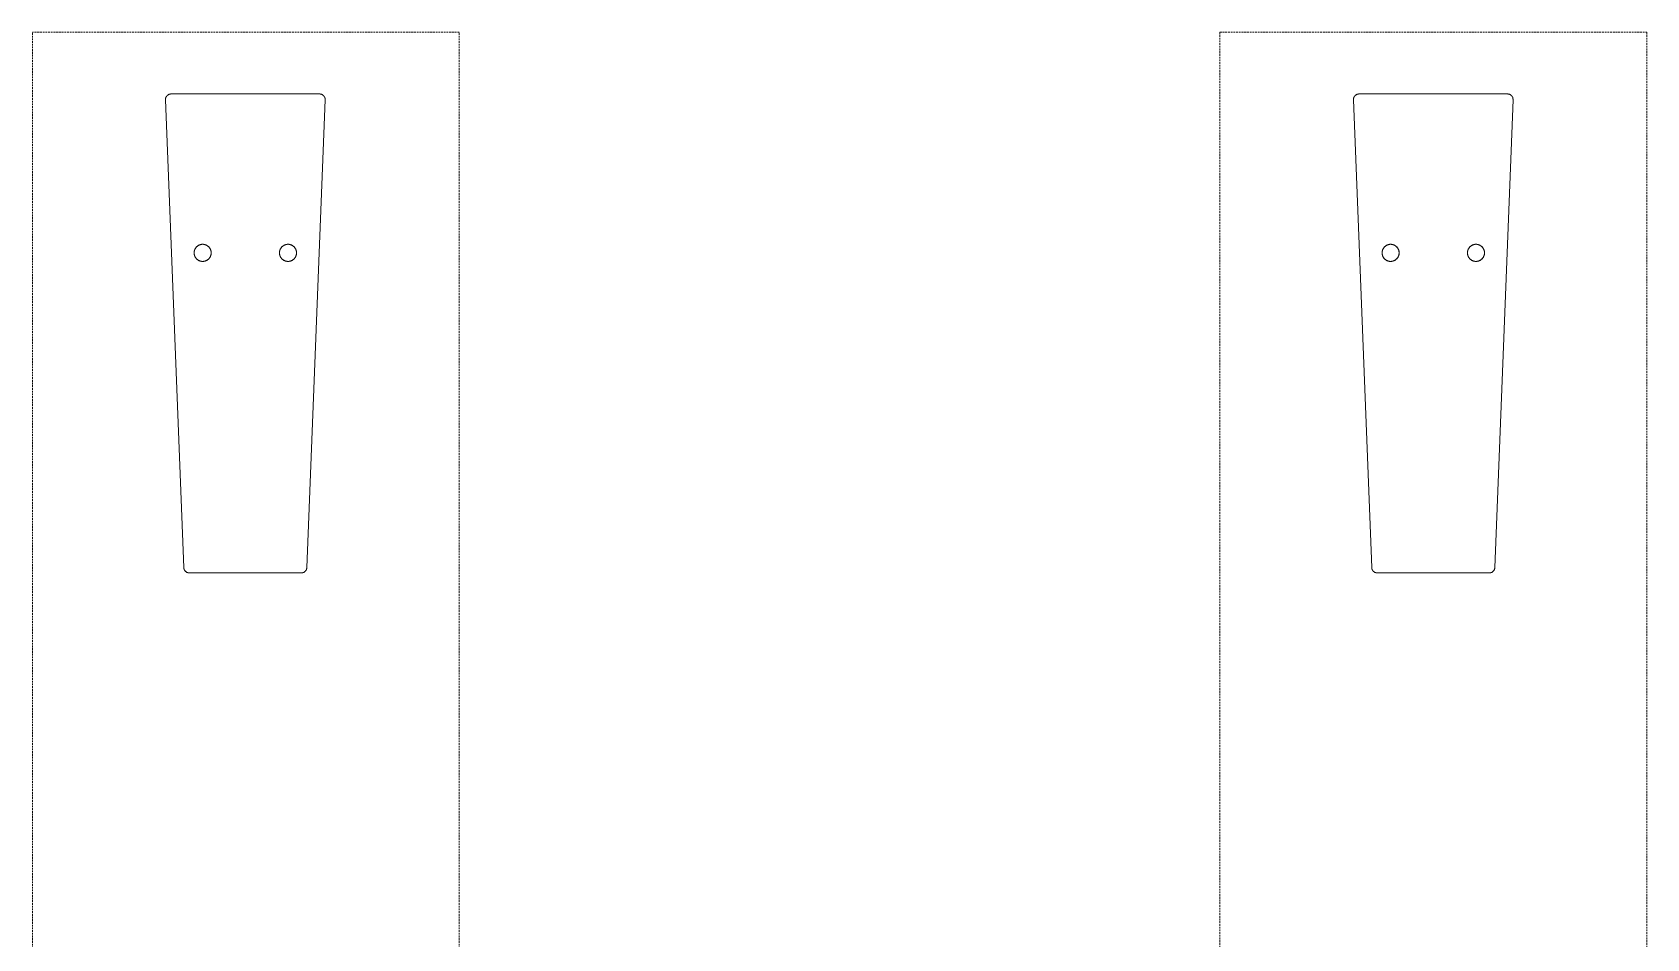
# Model space of a CAD drawing. Header units: millimetres. Extents: x -30 to 4992, y -440 to 3111.
# Drawn here: x 3827 to 4962, y 1522 to 2159 of the extents above; entities that cross this region are included whole.
import ezdxf

# ---------------------------------------------------------------- set-up
doc = ezdxf.new("R2010")
doc.units = ezdxf.units.MM
doc.linetypes.add('HIDDEN', pattern=[1.905, 1.27, -0.635])
doc.layers.add('ZANO_R', color=7, linetype='Continuous', lineweight=0)
doc.layers.add('ZANO_R_przerywana', color=7, linetype='HIDDEN', lineweight=0)

msp = doc.modelspace()

# ---------------------------------------------------------------- linework, layer by layer
at = {"layer": 'ZANO_R'}
for p, q in [((3920.8, 2112.6), (3920.9, 2112.8)), ((3920.8, 2112.5), (3920.8, 2112.6)), ((3920.8, 2112.4), (3920.8, 2112.5)), ((3920.8, 2112.2), (3920.8, 2112.4)), ((3920.8, 2112.1), (3920.8, 2112.2)), ((3920.8, 2112.1), (3920.8, 2112)), ((3920.8, 2112), (3920.8, 2111.9)), ((3920.8, 2111.9), (3933.6, 1783.2)), ((3920.9, 2113.2), (3921, 2113.3)), ((3920.9, 2113), (3920.9, 2113.2)), ((3920.9, 2112.9), (3920.9, 2113)), ((3920.9, 2112.8), (3920.9, 2112.9)), ((3921, 2113.4), (3921.1, 2113.5)), ((3921, 2113.3), (3921, 2113.4)), ((3921.1, 2113.7), (3921.2, 2113.8)), ((3921.1, 2113.5), (3921.1, 2113.7)), ((3921.2, 2113.9), (3921.3, 2114)), ((3921.2, 2113.8), (3921.2, 2113.9)), ((3921.3, 2114), (3921.4, 2114.2)), ((3921.4, 2114.2), (3921.5, 2114.3)), ((3921.5, 2114.4), (3921.6, 2114.5)), ((3921.5, 2114.3), (3921.5, 2114.4)), ((3921.6, 2114.5), (3921.7, 2114.6)), ((3921.7, 2114.6), (3921.8, 2114.7)), ((3921.8, 2114.7), (3921.9, 2114.8)), ((3921.9, 2114.8), (3922, 2114.9)), ((3922, 2114.9), (3922.1, 2115)), ((3922.1, 2115), (3922.2, 2115.1)), ((3922.2, 2115.1), (3922.3, 2115.2)), ((3922.3, 2115.2), (3922.4, 2115.3)), ((3922.4, 2115.3), (3922.5, 2115.3)), ((3922.5, 2115.3), (3922.6, 2115.4)), ((3922.6, 2115.4), (3922.7, 2115.5)), ((3922.7, 2115.5), (3922.8, 2115.6)), ((3922.8, 2115.6), (3923, 2115.6)), ((3923, 2115.6), (3923.1, 2115.7)), ((3923.1, 2115.7), (3923.2, 2115.7)), ((3923.2, 2115.7), (3923.3, 2115.8)), ((3923.3, 2115.8), (3923.5, 2115.8)), ((3923.5, 2115.8), (3923.6, 2115.9)), ((3923.6, 2115.9), (3923.7, 2115.9)), ((3923.7, 2115.9), (3923.9, 2116)), ((3923.9, 2116), (3924, 2116)), ((3924, 2116), (3924.1, 2116)), ((3924.1, 2116), (3924.3, 2116)), ((3924.3, 2116), (3924.4, 2116.1)), ((3924.4, 2116.1), (3924.5, 2116.1)), ((3924.5, 2116.1), (3924.7, 2116.1)), ((3924.7, 2116.1), (3924.8, 2116.1)), ((4029, 2116.1), (3924.8, 2116.1)), ((4020.2, 1783.2), (4033, 2111.9)), ((4029, 2116.1), (4029.1, 2116.1)), ((4029.1, 2116.1), (4029.3, 2116.1)), ((4029.3, 2116.1), (4029.4, 2116.1)), ((4029.4, 2116.1), (4029.5, 2116)), ((4029.5, 2116), (4029.7, 2116)), ((4029.7, 2116), (4029.8, 2116)), ((4029.8, 2116), (4029.9, 2116)), ((4029.9, 2116), (4030.1, 2115.9)), ((4030.1, 2115.9), (4030.2, 2115.9)), ((4030.2, 2115.9), (4030.3, 2115.8)), ((4030.3, 2115.8), (4030.5, 2115.8)), ((4030.5, 2115.8), (4030.6, 2115.7)), ((4030.6, 2115.7), (4030.7, 2115.7)), ((4030.7, 2115.7), (4030.8, 2115.6)), ((4030.8, 2115.6), (4030.9, 2115.6)), ((4030.9, 2115.6), (4031.1, 2115.5)), ((4031.1, 2115.5), (4031.2, 2115.4)), ((4031.2, 2115.4), (4031.3, 2115.3)), ((4031.3, 2115.3), (4031.4, 2115.3)), ((4031.4, 2115.3), (4031.5, 2115.2)), ((4031.5, 2115.2), (4031.6, 2115.1)), ((4031.6, 2115.1), (4031.7, 2115)), ((4031.7, 2115), (4031.8, 2114.9)), ((4031.8, 2114.9), (4031.9, 2114.8)), ((4031.9, 2114.8), (4032, 2114.7)), ((4032, 2114.7), (4032.1, 2114.6)), ((4032.1, 2114.6), (4032.2, 2114.5)), ((4032.2, 2114.5), (4032.3, 2114.4)), ((4032.3, 2114.4), (4032.3, 2114.3)), ((4032.3, 2114.3), (4032.4, 2114.1)), ((4032.4, 2114.1), (4032.5, 2114)), ((4032.5, 2114), (4032.5, 2113.9)), ((4032.5, 2113.9), (4032.6, 2113.8)), ((4032.6, 2113.8), (4032.7, 2113.7)), ((4032.7, 2113.7), (4032.7, 2113.5)), ((4032.7, 2113.5), (4032.8, 2113.4)), ((4032.8, 2113.4), (4032.8, 2113.3)), ((4032.8, 2113.3), (4032.8, 2113.1)), ((4032.8, 2113.1), (4032.9, 2113)), ((4032.9, 2113), (4032.9, 2112.9)), ((4032.9, 2112.9), (4032.9, 2112.7)), ((4032.9, 2112.7), (4032.9, 2112.6)), ((4032.9, 2112.6), (4033, 2112.5)), ((4033, 2112.5), (4033, 2112.3)), ((4033, 2112.3), (4033, 2112.2)), ((4033, 2112.2), (4033, 2112.1)), ((4033, 2112.1), (4033, 2111.9)), ((4755.8, 2112.6), (4755.9, 2112.8)), ((4755.8, 2112.5), (4755.8, 2112.6)), ((4755.8, 2112.4), (4755.8, 2112.5)), ((4755.8, 2112.2), (4755.8, 2112.4)), ((4755.8, 2112.1), (4755.8, 2112.2)), ((4755.8, 2112.1), (4755.8, 2112)), ((4755.8, 2112), (4755.8, 2111.9)), ((4755.8, 2111.9), (4768.6, 1783.2)), ((4755.9, 2113.2), (4756, 2113.3)), ((4755.9, 2113), (4755.9, 2113.2)), ((4755.9, 2112.9), (4755.9, 2113)), ((4755.9, 2112.8), (4755.9, 2112.9)), ((4756, 2113.4), (4756.1, 2113.5)), ((4756, 2113.3), (4756, 2113.4)), ((4756.1, 2113.7), (4756.2, 2113.8)), ((4756.1, 2113.5), (4756.1, 2113.7)), ((4756.2, 2113.9), (4756.3, 2114)), ((4756.2, 2113.8), (4756.2, 2113.9)), ((4756.3, 2114), (4756.4, 2114.2)), ((4756.4, 2114.2), (4756.5, 2114.3)), ((4756.5, 2114.4), (4756.6, 2114.5)), ((4756.5, 2114.3), (4756.5, 2114.4)), ((4756.6, 2114.5), (4756.7, 2114.6)), ((4756.7, 2114.6), (4756.8, 2114.7)), ((4756.8, 2114.7), (4756.9, 2114.8)), ((4756.9, 2114.8), (4757, 2114.9)), ((4757, 2114.9), (4757.1, 2115)), ((4757.1, 2115), (4757.2, 2115.1)), ((4757.2, 2115.1), (4757.3, 2115.2)), ((4757.3, 2115.2), (4757.4, 2115.3)), ((4757.4, 2115.3), (4757.5, 2115.3)), ((4757.5, 2115.3), (4757.6, 2115.4)), ((4757.6, 2115.4), (4757.7, 2115.5)), ((4757.7, 2115.5), (4757.8, 2115.6)), ((4757.8, 2115.6), (4758, 2115.6)), ((4758, 2115.6), (4758.1, 2115.7)), ((4758.1, 2115.7), (4758.2, 2115.7)), ((4758.2, 2115.7), (4758.3, 2115.8)), ((4758.3, 2115.8), (4758.5, 2115.8)), ((4758.5, 2115.8), (4758.6, 2115.9)), ((4758.6, 2115.9), (4758.7, 2115.9)), ((4758.7, 2115.9), (4758.9, 2116)), ((4758.9, 2116), (4759, 2116)), ((4759, 2116), (4759.1, 2116)), ((4759.1, 2116), (4759.3, 2116)), ((4759.3, 2116), (4759.4, 2116.1)), ((4759.4, 2116.1), (4759.5, 2116.1)), ((4759.5, 2116.1), (4759.7, 2116.1)), ((4759.7, 2116.1), (4759.8, 2116.1)), ((4864, 2116.1), (4759.8, 2116.1)), ((4855.2, 1783.2), (4868, 2111.9)), ((4864, 2116.1), (4864.1, 2116.1)), ((4864.1, 2116.1), (4864.3, 2116.1)), ((4864.3, 2116.1), (4864.4, 2116.1)), ((4864.4, 2116.1), (4864.5, 2116)), ((4864.5, 2116), (4864.7, 2116)), ((4864.7, 2116), (4864.8, 2116)), ((4864.8, 2116), (4864.9, 2116)), ((4864.9, 2116), (4865.1, 2115.9)), ((4865.1, 2115.9), (4865.2, 2115.9)), ((4865.2, 2115.9), (4865.3, 2115.8)), ((4865.3, 2115.8), (4865.5, 2115.8)), ((4865.5, 2115.8), (4865.6, 2115.7)), ((4865.6, 2115.7), (4865.7, 2115.7)), ((4865.7, 2115.7), (4865.8, 2115.6)), ((4865.8, 2115.6), (4865.9, 2115.6)), ((4865.9, 2115.6), (4866.1, 2115.5)), ((4866.1, 2115.5), (4866.2, 2115.4)), ((4866.2, 2115.4), (4866.3, 2115.3)), ((4866.3, 2115.3), (4866.4, 2115.3)), ((4866.4, 2115.3), (4866.5, 2115.2)), ((4866.5, 2115.2), (4866.6, 2115.1)), ((4866.6, 2115.1), (4866.7, 2115)), ((4866.7, 2115), (4866.8, 2114.9)), ((4866.8, 2114.9), (4866.9, 2114.8)), ((4866.9, 2114.8), (4867, 2114.7)), ((4867, 2114.7), (4867.1, 2114.6)), ((4867.1, 2114.6), (4867.2, 2114.5)), ((4867.2, 2114.5), (4867.3, 2114.4)), ((4867.3, 2114.4), (4867.3, 2114.3)), ((4867.3, 2114.3), (4867.4, 2114.1)), ((4867.4, 2114.1), (4867.5, 2114)), ((4867.5, 2114), (4867.5, 2113.9)), ((4867.5, 2113.9), (4867.6, 2113.8)), ((4867.6, 2113.8), (4867.7, 2113.7)), ((4867.7, 2113.7), (4867.7, 2113.5)), ((4867.7, 2113.5), (4867.8, 2113.4)), ((4867.8, 2113.4), (4867.8, 2113.3)), ((4867.8, 2113.3), (4867.8, 2113.1)), ((4867.8, 2113.1), (4867.9, 2113)), ((4867.9, 2113), (4867.9, 2112.9)), ((4867.9, 2112.9), (4867.9, 2112.7)), ((4867.9, 2112.7), (4867.9, 2112.6)), ((4867.9, 2112.6), (4868, 2112.5)), ((4868, 2112.5), (4868, 2112.3)), ((4868, 2112.3), (4868, 2112.2)), ((4868, 2112.2), (4868, 2112.1)), ((4868, 2112.1), (4868, 2111.9)), ((3942.5, 2008.5), (3942.7, 2008.7)), ((3942.7, 2008.7), (3942.8, 2008.8)), ((3942.8, 2008.8), (3943, 2008.9)), ((3943, 2008.9), (3943.2, 2009.1)), ((3943.2, 2009.1), (3943.3, 2009.2)), ((3943.3, 2009.2), (3943.5, 2009.3)), ((3943.5, 2009.3), (3943.7, 2009.4)), ((3943.7, 2009.4), (3943.8, 2009.5)), ((3943.8, 2009.5), (3944, 2009.6)), ((3944, 2009.6), (3944.2, 2009.7)), ((3944.2, 2009.7), (3944.4, 2009.8)), ((3944.4, 2009.8), (3944.6, 2009.9)), ((3944.6, 2009.9), (3944.8, 2010)), ((3944.8, 2010), (3945, 2010.1)), ((3945, 2010.1), (3945.2, 2010.1)), ((3945.2, 2010.1), (3945.4, 2010.2)), ((3945.4, 2010.2), (3945.6, 2010.2)), ((3945.6, 2010.2), (3945.8, 2010.3)), ((3945.8, 2010.3), (3946, 2010.3)), ((3946, 2010.3), (3946.2, 2010.3)), ((3946.2, 2010.3), (3946.4, 2010.4)), ((3946.4, 2010.4), (3946.6, 2010.4)), ((3946.6, 2010.4), (3946.8, 2010.4)), ((3946.8, 2010.4), (3947, 2010.4)), ((3947, 2010.4), (3947.2, 2010.4)), ((3947.2, 2010.4), (3947.4, 2010.4)), ((3947.4, 2010.4), (3947.6, 2010.3)), ((3947.6, 2010.3), (3947.8, 2010.3)), ((3947.8, 2010.3), (3948, 2010.3)), ((3948, 2010.3), (3948.2, 2010.2)), ((3948.2, 2010.2), (3948.4, 2010.2)), ((3948.4, 2010.2), (3948.6, 2010.1)), ((3948.6, 2010.1), (3948.8, 2010.1)), ((3948.8, 2010.1), (3949, 2010)), ((3949, 2010), (3949.2, 2009.9)), ((3949.2, 2009.9), (3949.4, 2009.8)), ((3949.4, 2009.8), (3949.6, 2009.7)), ((3949.6, 2009.7), (3949.8, 2009.6)), ((3949.8, 2009.6), (3950, 2009.5)), ((3950, 2009.5), (3950.1, 2009.4)), ((3950.1, 2009.4), (3950.3, 2009.3)), ((3950.3, 2009.3), (3950.5, 2009.2)), ((3950.5, 2009.2), (3950.6, 2009.1)), ((3950.6, 2009.1), (3950.8, 2008.9)), ((3950.8, 2008.9), (3950.9, 2008.8)), ((3950.9, 2008.8), (3951.1, 2008.7)), ((3951.1, 2008.7), (3951.2, 2008.5)), ((4002.5, 2008.5), (4002.7, 2008.7)), ((4002.7, 2008.7), (4002.8, 2008.8)), ((4002.8, 2008.8), (4003, 2008.9)), ((4003, 2008.9), (4003.2, 2009.1)), ((4003.2, 2009.1), (4003.3, 2009.2)), ((4003.3, 2009.2), (4003.5, 2009.3)), ((4003.5, 2009.3), (4003.7, 2009.4)), ((4003.7, 2009.4), (4003.8, 2009.5)), ((4003.8, 2009.5), (4004, 2009.6)), ((4004, 2009.6), (4004.2, 2009.7)), ((4004.2, 2009.7), (4004.4, 2009.8)), ((4004.4, 2009.8), (4004.6, 2009.9)), ((4004.6, 2009.9), (4004.8, 2010)), ((4004.8, 2010), (4005, 2010.1)), ((4005, 2010.1), (4005.2, 2010.1)), ((4005.2, 2010.1), (4005.4, 2010.2)), ((4005.4, 2010.2), (4005.6, 2010.2)), ((4005.6, 2010.2), (4005.8, 2010.3)), ((4005.8, 2010.3), (4006, 2010.3)), ((4006, 2010.3), (4006.2, 2010.3)), ((4006.2, 2010.3), (4006.4, 2010.4)), ((4006.4, 2010.4), (4006.6, 2010.4)), ((4006.6, 2010.4), (4006.8, 2010.4)), ((4006.8, 2010.4), (4007, 2010.4)), ((4007, 2010.4), (4007.2, 2010.4)), ((4007.2, 2010.4), (4007.4, 2010.4)), ((4007.4, 2010.4), (4007.6, 2010.3)), ((4007.6, 2010.3), (4007.8, 2010.3)), ((4007.8, 2010.3), (4008, 2010.3)), ((4008, 2010.3), (4008.2, 2010.2)), ((4008.2, 2010.2), (4008.4, 2010.2)), ((4008.4, 2010.2), (4008.6, 2010.1)), ((4008.6, 2010.1), (4008.8, 2010.1)), ((4008.8, 2010.1), (4009, 2010)), ((4009, 2010), (4009.2, 2009.9)), ((4009.2, 2009.9), (4009.4, 2009.8)), ((4009.4, 2009.8), (4009.6, 2009.7)), ((4009.6, 2009.7), (4009.8, 2009.6)), ((4009.8, 2009.6), (4010, 2009.5)), ((4010, 2009.5), (4010.1, 2009.4)), ((4010.1, 2009.4), (4010.3, 2009.3)), ((4010.3, 2009.3), (4010.5, 2009.2)), ((4010.5, 2009.2), (4010.6, 2009.1)), ((4010.6, 2009.1), (4010.8, 2008.9)), ((4010.8, 2008.9), (4010.9, 2008.8)), ((4010.9, 2008.8), (4011.1, 2008.7)), ((4011.1, 2008.7), (4011.2, 2008.5)), ((4777.5, 2008.5), (4777.7, 2008.7)), ((4777.7, 2008.7), (4777.8, 2008.8)), ((4777.8, 2008.8), (4778, 2008.9)), ((4778, 2008.9), (4778.2, 2009.1)), ((4778.2, 2009.1), (4778.3, 2009.2)), ((4778.3, 2009.2), (4778.5, 2009.3)), ((4778.5, 2009.3), (4778.7, 2009.4)), ((4778.7, 2009.4), (4778.8, 2009.5)), ((4778.8, 2009.5), (4779, 2009.6)), ((4779, 2009.6), (4779.2, 2009.7)), ((4779.2, 2009.7), (4779.4, 2009.8)), ((4779.4, 2009.8), (4779.6, 2009.9)), ((4779.6, 2009.9), (4779.8, 2010)), ((4779.8, 2010), (4780, 2010.1)), ((4780, 2010.1), (4780.2, 2010.1)), ((4780.2, 2010.1), (4780.4, 2010.2)), ((4780.4, 2010.2), (4780.6, 2010.2)), ((4780.6, 2010.2), (4780.8, 2010.3)), ((4780.8, 2010.3), (4781, 2010.3)), ((4781, 2010.3), (4781.2, 2010.3)), ((4781.2, 2010.3), (4781.4, 2010.4)), ((4781.4, 2010.4), (4781.6, 2010.4)), ((4781.6, 2010.4), (4781.8, 2010.4)), ((4781.8, 2010.4), (4782, 2010.4)), ((4782, 2010.4), (4782.2, 2010.4)), ((4782.2, 2010.4), (4782.4, 2010.4)), ((4782.4, 2010.4), (4782.6, 2010.3)), ((4782.6, 2010.3), (4782.8, 2010.3)), ((4782.8, 2010.3), (4783, 2010.3)), ((4783, 2010.3), (4783.2, 2010.2)), ((4783.2, 2010.2), (4783.4, 2010.2)), ((4783.4, 2010.2), (4783.6, 2010.1)), ((4783.6, 2010.1), (4783.8, 2010.1)), ((4783.8, 2010.1), (4784, 2010)), ((4784, 2010), (4784.2, 2009.9)), ((4784.2, 2009.9), (4784.4, 2009.8)), ((4784.4, 2009.8), (4784.6, 2009.7)), ((4784.6, 2009.7), (4784.8, 2009.6)), ((4784.8, 2009.6), (4785, 2009.5)), ((4785, 2009.5), (4785.1, 2009.4)), ((4785.1, 2009.4), (4785.3, 2009.3)), ((4785.3, 2009.3), (4785.5, 2009.2)), ((4785.5, 2009.2), (4785.6, 2009.1)), ((4785.6, 2009.1), (4785.8, 2008.9)), ((4785.8, 2008.9), (4785.9, 2008.8)), ((4785.9, 2008.8), (4786.1, 2008.7)), ((4786.1, 2008.7), (4786.2, 2008.5)), ((4837.5, 2008.5), (4837.7, 2008.7)), ((4837.7, 2008.7), (4837.8, 2008.8)), ((4837.8, 2008.8), (4838, 2008.9)), ((4838, 2008.9), (4838.2, 2009.1)), ((4838.2, 2009.1), (4838.3, 2009.2)), ((4838.3, 2009.2), (4838.5, 2009.3)), ((4838.5, 2009.3), (4838.7, 2009.4)), ((4838.7, 2009.4), (4838.8, 2009.5)), ((4838.8, 2009.5), (4839, 2009.6)), ((4839, 2009.6), (4839.2, 2009.7)), ((4839.2, 2009.7), (4839.4, 2009.8)), ((4839.4, 2009.8), (4839.6, 2009.9)), ((4839.6, 2009.9), (4839.8, 2010)), ((4839.8, 2010), (4840, 2010.1)), ((4840, 2010.1), (4840.2, 2010.1)), ((4840.2, 2010.1), (4840.4, 2010.2)), ((4840.4, 2010.2), (4840.6, 2010.2)), ((4840.6, 2010.2), (4840.8, 2010.3)), ((4840.8, 2010.3), (4841, 2010.3)), ((4841, 2010.3), (4841.2, 2010.3)), ((4841.2, 2010.3), (4841.4, 2010.4)), ((4841.4, 2010.4), (4841.6, 2010.4)), ((4841.6, 2010.4), (4841.8, 2010.4)), ((4841.8, 2010.4), (4842, 2010.4)), ((4842, 2010.4), (4842.2, 2010.4)), ((4842.2, 2010.4), (4842.4, 2010.4)), ((4842.4, 2010.4), (4842.6, 2010.3)), ((4842.6, 2010.3), (4842.8, 2010.3)), ((4842.8, 2010.3), (4843, 2010.3)), ((4843, 2010.3), (4843.2, 2010.2)), ((4843.2, 2010.2), (4843.4, 2010.2)), ((4843.4, 2010.2), (4843.6, 2010.1)), ((4843.6, 2010.1), (4843.8, 2010.1)), ((4843.8, 2010.1), (4844, 2010)), ((4844, 2010), (4844.2, 2009.9)), ((4844.2, 2009.9), (4844.4, 2009.8)), ((4844.4, 2009.8), (4844.6, 2009.7)), ((4844.6, 2009.7), (4844.8, 2009.6)), ((4844.8, 2009.6), (4845, 2009.5)), ((4845, 2009.5), (4845.1, 2009.4)), ((4845.1, 2009.4), (4845.3, 2009.3)), ((4845.3, 2009.3), (4845.5, 2009.2)), ((4845.5, 2009.2), (4845.6, 2009.1)), ((4845.6, 2009.1), (4845.8, 2008.9)), ((4845.8, 2008.9), (4845.9, 2008.8)), ((4845.9, 2008.8), (4846.1, 2008.7)), ((4846.1, 2008.7), (4846.2, 2008.5)), ((3940.9, 2005.2), (3941, 2005.4)), ((3940.9, 2005), (3940.9, 2005.2)), ((3940.9, 2004.8), (3940.9, 2005)), ((3940.9, 2004.6), (3940.9, 2004.8)), ((3940.9, 2004.4), (3940.9, 2004.6)), ((3940.9, 2004.2), (3940.9, 2004.4)), ((3940.9, 2004), (3940.9, 2004.2)), ((3940.9, 2003.8), (3940.9, 2004)), ((3940.9, 2003.6), (3940.9, 2003.8)), ((3941, 2003.3), (3940.9, 2003.6)), ((3941, 2005.6), (3941.1, 2005.8)), ((3941, 2005.4), (3941, 2005.6)), ((3941, 2003.1), (3941, 2003.3)), ((3941.1, 2002.9), (3941, 2003.1)), ((3941.1, 2006), (3941.2, 2006.2)), ((3941.1, 2005.8), (3941.1, 2006)), ((3941.1, 2002.7), (3941.1, 2002.9)), ((3941.2, 2002.5), (3941.1, 2002.7)), ((3941.2, 2006.4), (3941.3, 2006.6)), ((3941.2, 2006.2), (3941.2, 2006.4)), ((3941.2, 2002.3), (3941.2, 2002.5)), ((3941.3, 2002.2), (3941.2, 2002.3)), ((3941.3, 2006.6), (3941.4, 2006.8)), ((3941.4, 2002), (3941.3, 2002.2)), ((3941.4, 2006.8), (3941.5, 2007)), ((3941.5, 2001.8), (3941.4, 2002)), ((3941.5, 2007), (3941.6, 2007.2)), ((3941.6, 2001.6), (3941.5, 2001.8)), ((3941.6, 2007.2), (3941.7, 2007.3)), ((3941.7, 2001.4), (3941.6, 2001.6)), ((3941.7, 2007.3), (3941.8, 2007.5)), ((3941.8, 2001.2), (3941.7, 2001.4)), ((3941.8, 2007.5), (3941.9, 2007.7)), ((3941.9, 2001.1), (3941.8, 2001.2)), ((3941.9, 2007.7), (3942, 2007.9)), ((3942, 2000.9), (3941.9, 2001.1)), ((3942, 2007.9), (3942.1, 2008)), ((3942.1, 2000.7), (3942, 2000.9)), ((3942.1, 2008), (3942.3, 2008.2)), ((3942.3, 2000.6), (3942.1, 2000.7)), ((3942.3, 2008.2), (3942.4, 2008.4)), ((3942.4, 2000.4), (3942.3, 2000.6)), ((3942.4, 2008.4), (3942.5, 2008.5)), ((3942.5, 2000.2), (3942.4, 2000.4)), ((3942.7, 2000.1), (3942.5, 2000.2)), ((3942.8, 2000), (3942.7, 2000.1)), ((3943, 1999.8), (3942.8, 2000)), ((3943.2, 1999.7), (3943, 1999.8)), ((3943.3, 1999.6), (3943.2, 1999.7)), ((3943.5, 1999.4), (3943.3, 1999.6)), ((3943.7, 1999.3), (3943.5, 1999.4)), ((3943.8, 1999.2), (3943.7, 1999.3)), ((3944, 1999.1), (3943.8, 1999.2)), ((3944.2, 1999), (3944, 1999.1)), ((3944.4, 1998.9), (3944.2, 1999)), ((3944.6, 1998.8), (3944.4, 1998.9)), ((3944.8, 1998.8), (3944.6, 1998.8)), ((3945, 1998.7), (3944.8, 1998.8)), ((3945.2, 1998.6), (3945, 1998.7)), ((3945.4, 1998.6), (3945.2, 1998.6)), ((3945.6, 1998.5), (3945.4, 1998.6)), ((3945.8, 1998.5), (3945.6, 1998.5)), ((3946, 1998.5), (3945.8, 1998.5)), ((3946.2, 1998.4), (3946, 1998.5)), ((3946.4, 1998.4), (3946.2, 1998.4)), ((3946.6, 1998.4), (3946.4, 1998.4)), ((3946.8, 1998.4), (3946.6, 1998.4)), ((3947, 1998.4), (3946.8, 1998.4)), ((3947.2, 1998.4), (3947, 1998.4)), ((3947.4, 1998.4), (3947.2, 1998.4)), ((3947.6, 1998.4), (3947.4, 1998.4)), ((3947.8, 1998.5), (3947.6, 1998.4)), ((3948, 1998.5), (3947.8, 1998.5)), ((3948.2, 1998.5), (3948, 1998.5)), ((3948.4, 1998.6), (3948.2, 1998.5)), ((3948.6, 1998.6), (3948.4, 1998.6)), ((3948.8, 1998.7), (3948.6, 1998.6)), ((3949, 1998.8), (3948.8, 1998.7)), ((3949.2, 1998.8), (3949, 1998.8)), ((3949.4, 1998.9), (3949.2, 1998.8)), ((3949.6, 1999), (3949.4, 1998.9)), ((3949.8, 1999.1), (3949.6, 1999)), ((3950, 1999.2), (3949.8, 1999.1)), ((3950.1, 1999.3), (3950, 1999.2)), ((3950.3, 1999.4), (3950.1, 1999.3)), ((3950.5, 1999.6), (3950.3, 1999.4)), ((3950.6, 1999.7), (3950.5, 1999.6)), ((3950.8, 1999.8), (3950.6, 1999.7)), ((3950.9, 2000), (3950.8, 1999.8)), ((3951.1, 2000.1), (3950.9, 2000)), ((3951.2, 2000.2), (3951.1, 2000.1)), ((3951.2, 2008.5), (3951.4, 2008.4)), ((3951.4, 2000.4), (3951.2, 2000.2)), ((3951.4, 2008.4), (3951.5, 2008.2)), ((3951.5, 2000.6), (3951.4, 2000.4)), ((3951.5, 2008.2), (3951.6, 2008)), ((3951.6, 2000.7), (3951.5, 2000.6)), ((3951.6, 2008), (3951.8, 2007.9)), ((3951.8, 2000.9), (3951.6, 2000.7)), ((3951.8, 2007.9), (3951.9, 2007.7)), ((3951.9, 2001.1), (3951.8, 2000.9)), ((3951.9, 2007.7), (3952, 2007.5)), ((3952, 2001.2), (3951.9, 2001.1)), ((3952, 2007.5), (3952.1, 2007.3)), ((3952.1, 2001.4), (3952, 2001.2)), ((3952.1, 2007.3), (3952.2, 2007.2)), ((3952.2, 2001.6), (3952.1, 2001.4)), ((3952.2, 2007.2), (3952.3, 2007)), ((3952.3, 2001.8), (3952.2, 2001.6)), ((3952.3, 2007), (3952.4, 2006.8)), ((3952.4, 2002), (3952.3, 2001.8)), ((3952.4, 2006.8), (3952.5, 2006.6)), ((3952.5, 2002.2), (3952.4, 2002)), ((3952.5, 2006.6), (3952.5, 2006.4)), ((3952.5, 2006.4), (3952.6, 2006.2)), ((3952.6, 2002.5), (3952.5, 2002.3)), ((3952.5, 2002.3), (3952.5, 2002.2)), ((3952.6, 2006.2), (3952.7, 2006)), ((3952.7, 2002.7), (3952.6, 2002.5)), ((3952.7, 2006), (3952.7, 2005.8)), ((3952.7, 2005.8), (3952.8, 2005.6)), ((3952.8, 2003.1), (3952.7, 2002.9)), ((3952.7, 2002.9), (3952.7, 2002.7)), ((3952.8, 2005.6), (3952.8, 2005.4)), ((3952.8, 2005.4), (3952.8, 2005.2)), ((3952.8, 2005.2), (3952.9, 2005)), ((3952.9, 2003.8), (3952.8, 2003.6)), ((3952.8, 2003.6), (3952.8, 2003.3)), ((3952.8, 2003.3), (3952.8, 2003.1)), ((3952.9, 2005), (3952.9, 2004.8)), ((3952.9, 2004.8), (3952.9, 2004.6)), ((3952.9, 2004.6), (3952.9, 2004.4)), ((3952.9, 2004.4), (3952.9, 2004.2)), ((3952.9, 2004.2), (3952.9, 2004)), ((3952.9, 2004), (3952.9, 2003.8)), ((4000.9, 2005.2), (4001, 2005.4)), ((4000.9, 2005), (4000.9, 2005.2)), ((4000.9, 2004.8), (4000.9, 2005)), ((4000.9, 2004.6), (4000.9, 2004.8)), ((4000.9, 2004.4), (4000.9, 2004.6)), ((4000.9, 2004.2), (4000.9, 2004.4)), ((4000.9, 2004), (4000.9, 2004.2)), ((4000.9, 2003.8), (4000.9, 2004)), ((4000.9, 2003.6), (4000.9, 2003.8)), ((4001, 2003.3), (4000.9, 2003.6)), ((4001, 2005.6), (4001.1, 2005.8)), ((4001, 2005.4), (4001, 2005.6)), ((4001, 2003.1), (4001, 2003.3)), ((4001.1, 2002.9), (4001, 2003.1)), ((4001.1, 2006), (4001.2, 2006.2)), ((4001.1, 2005.8), (4001.1, 2006)), ((4001.1, 2002.7), (4001.1, 2002.9)), ((4001.2, 2002.5), (4001.1, 2002.7)), ((4001.2, 2006.4), (4001.3, 2006.6)), ((4001.2, 2006.2), (4001.2, 2006.4)), ((4001.2, 2002.3), (4001.2, 2002.5)), ((4001.3, 2002.2), (4001.2, 2002.3)), ((4001.3, 2006.6), (4001.4, 2006.8)), ((4001.4, 2002), (4001.3, 2002.2)), ((4001.4, 2006.8), (4001.5, 2007)), ((4001.5, 2001.8), (4001.4, 2002)), ((4001.5, 2007), (4001.6, 2007.2)), ((4001.6, 2001.6), (4001.5, 2001.8)), ((4001.6, 2007.2), (4001.7, 2007.3)), ((4001.7, 2001.4), (4001.6, 2001.6)), ((4001.7, 2007.3), (4001.8, 2007.5)), ((4001.8, 2001.2), (4001.7, 2001.4)), ((4001.8, 2007.5), (4001.9, 2007.7)), ((4001.9, 2001.1), (4001.8, 2001.2)), ((4001.9, 2007.7), (4002, 2007.9)), ((4002, 2000.9), (4001.9, 2001.1)), ((4002, 2007.9), (4002.1, 2008)), ((4002.1, 2000.7), (4002, 2000.9)), ((4002.1, 2008), (4002.3, 2008.2)), ((4002.3, 2000.6), (4002.1, 2000.7)), ((4002.3, 2008.2), (4002.4, 2008.4)), ((4002.4, 2000.4), (4002.3, 2000.6)), ((4002.4, 2008.4), (4002.5, 2008.5)), ((4002.5, 2000.2), (4002.4, 2000.4)), ((4002.7, 2000.1), (4002.5, 2000.2)), ((4002.8, 2000), (4002.7, 2000.1)), ((4003, 1999.8), (4002.8, 2000)), ((4003.2, 1999.7), (4003, 1999.8)), ((4003.3, 1999.6), (4003.2, 1999.7)), ((4003.5, 1999.4), (4003.3, 1999.6)), ((4003.7, 1999.3), (4003.5, 1999.4)), ((4003.8, 1999.2), (4003.7, 1999.3)), ((4004, 1999.1), (4003.8, 1999.2)), ((4004.2, 1999), (4004, 1999.1)), ((4004.4, 1998.9), (4004.2, 1999)), ((4004.6, 1998.8), (4004.4, 1998.9)), ((4004.8, 1998.8), (4004.6, 1998.8)), ((4005, 1998.7), (4004.8, 1998.8)), ((4005.2, 1998.6), (4005, 1998.7)), ((4005.4, 1998.6), (4005.2, 1998.6)), ((4005.6, 1998.5), (4005.4, 1998.6)), ((4005.8, 1998.5), (4005.6, 1998.5)), ((4006, 1998.5), (4005.8, 1998.5)), ((4006.2, 1998.4), (4006, 1998.5)), ((4006.4, 1998.4), (4006.2, 1998.4)), ((4006.6, 1998.4), (4006.4, 1998.4)), ((4006.8, 1998.4), (4006.6, 1998.4)), ((4007, 1998.4), (4006.8, 1998.4)), ((4007.2, 1998.4), (4007, 1998.4)), ((4007.4, 1998.4), (4007.2, 1998.4)), ((4007.6, 1998.4), (4007.4, 1998.4)), ((4007.8, 1998.5), (4007.6, 1998.4)), ((4008, 1998.5), (4007.8, 1998.5)), ((4008.2, 1998.5), (4008, 1998.5)), ((4008.4, 1998.6), (4008.2, 1998.5)), ((4008.6, 1998.6), (4008.4, 1998.6)), ((4008.8, 1998.7), (4008.6, 1998.6)), ((4009, 1998.8), (4008.8, 1998.7)), ((4009.2, 1998.8), (4009, 1998.8)), ((4009.4, 1998.9), (4009.2, 1998.8)), ((4009.6, 1999), (4009.4, 1998.9)), ((4009.8, 1999.1), (4009.6, 1999)), ((4010, 1999.2), (4009.8, 1999.1)), ((4010.1, 1999.3), (4010, 1999.2)), ((4010.3, 1999.4), (4010.1, 1999.3)), ((4010.5, 1999.6), (4010.3, 1999.4)), ((4010.6, 1999.7), (4010.5, 1999.6)), ((4010.8, 1999.8), (4010.6, 1999.7)), ((4010.9, 2000), (4010.8, 1999.8)), ((4011.1, 2000.1), (4010.9, 2000)), ((4011.2, 2000.2), (4011.1, 2000.1)), ((4011.2, 2008.5), (4011.4, 2008.4)), ((4011.4, 2000.4), (4011.2, 2000.2)), ((4011.4, 2008.4), (4011.5, 2008.2)), ((4011.5, 2000.6), (4011.4, 2000.4)), ((4011.5, 2008.2), (4011.6, 2008)), ((4011.6, 2000.7), (4011.5, 2000.6)), ((4011.6, 2008), (4011.8, 2007.9)), ((4011.8, 2000.9), (4011.6, 2000.7)), ((4011.8, 2007.9), (4011.9, 2007.7)), ((4011.9, 2001.1), (4011.8, 2000.9)), ((4011.9, 2007.7), (4012, 2007.5)), ((4012, 2001.2), (4011.9, 2001.1)), ((4012, 2007.5), (4012.1, 2007.3)), ((4012.1, 2001.4), (4012, 2001.2)), ((4012.1, 2007.3), (4012.2, 2007.2)), ((4012.2, 2001.6), (4012.1, 2001.4)), ((4012.2, 2007.2), (4012.3, 2007)), ((4012.3, 2001.8), (4012.2, 2001.6)), ((4012.3, 2007), (4012.4, 2006.8)), ((4012.4, 2002), (4012.3, 2001.8)), ((4012.4, 2006.8), (4012.5, 2006.6)), ((4012.5, 2002.2), (4012.4, 2002)), ((4012.5, 2006.6), (4012.5, 2006.4)), ((4012.5, 2006.4), (4012.6, 2006.2)), ((4012.6, 2002.5), (4012.5, 2002.3)), ((4012.5, 2002.3), (4012.5, 2002.2)), ((4012.6, 2006.2), (4012.7, 2006)), ((4012.7, 2002.7), (4012.6, 2002.5)), ((4012.7, 2006), (4012.7, 2005.8)), ((4012.7, 2005.8), (4012.8, 2005.6)), ((4012.8, 2003.1), (4012.7, 2002.9)), ((4012.7, 2002.9), (4012.7, 2002.7)), ((4012.8, 2005.6), (4012.8, 2005.4)), ((4012.8, 2005.4), (4012.8, 2005.2)), ((4012.8, 2005.2), (4012.9, 2005)), ((4012.9, 2003.8), (4012.8, 2003.6)), ((4012.8, 2003.6), (4012.8, 2003.3)), ((4012.8, 2003.3), (4012.8, 2003.1)), ((4012.9, 2005), (4012.9, 2004.8)), ((4012.9, 2004.8), (4012.9, 2004.6)), ((4012.9, 2004.6), (4012.9, 2004.4)), ((4012.9, 2004.4), (4012.9, 2004.2)), ((4012.9, 2004.2), (4012.9, 2004)), ((4012.9, 2004), (4012.9, 2003.8)), ((4775.9, 2005.2), (4776, 2005.4)), ((4775.9, 2005), (4775.9, 2005.2)), ((4775.9, 2004.8), (4775.9, 2005)), ((4775.9, 2004.6), (4775.9, 2004.8)), ((4775.9, 2004.4), (4775.9, 2004.6)), ((4775.9, 2004.2), (4775.9, 2004.4)), ((4775.9, 2004), (4775.9, 2004.2)), ((4775.9, 2003.8), (4775.9, 2004)), ((4775.9, 2003.6), (4775.9, 2003.8)), ((4776, 2003.3), (4775.9, 2003.6)), ((4776, 2005.6), (4776.1, 2005.8)), ((4776, 2005.4), (4776, 2005.6)), ((4776, 2003.1), (4776, 2003.3)), ((4776.1, 2002.9), (4776, 2003.1)), ((4776.1, 2006), (4776.2, 2006.2)), ((4776.1, 2005.8), (4776.1, 2006)), ((4776.1, 2002.7), (4776.1, 2002.9)), ((4776.2, 2002.5), (4776.1, 2002.7)), ((4776.2, 2006.4), (4776.3, 2006.6)), ((4776.2, 2006.2), (4776.2, 2006.4)), ((4776.2, 2002.3), (4776.2, 2002.5)), ((4776.3, 2002.2), (4776.2, 2002.3)), ((4776.3, 2006.6), (4776.4, 2006.8)), ((4776.4, 2002), (4776.3, 2002.2)), ((4776.4, 2006.8), (4776.5, 2007)), ((4776.5, 2001.8), (4776.4, 2002)), ((4776.5, 2007), (4776.6, 2007.2)), ((4776.6, 2001.6), (4776.5, 2001.8)), ((4776.6, 2007.2), (4776.7, 2007.3)), ((4776.7, 2001.4), (4776.6, 2001.6)), ((4776.7, 2007.3), (4776.8, 2007.5)), ((4776.8, 2001.2), (4776.7, 2001.4)), ((4776.8, 2007.5), (4776.9, 2007.7)), ((4776.9, 2001.1), (4776.8, 2001.2)), ((4776.9, 2007.7), (4777, 2007.9)), ((4777, 2000.9), (4776.9, 2001.1)), ((4777, 2007.9), (4777.1, 2008)), ((4777.1, 2000.7), (4777, 2000.9)), ((4777.1, 2008), (4777.3, 2008.2)), ((4777.3, 2000.6), (4777.1, 2000.7)), ((4777.3, 2008.2), (4777.4, 2008.4)), ((4777.4, 2000.4), (4777.3, 2000.6)), ((4777.4, 2008.4), (4777.5, 2008.5)), ((4777.5, 2000.2), (4777.4, 2000.4)), ((4777.7, 2000.1), (4777.5, 2000.2)), ((4777.8, 2000), (4777.7, 2000.1)), ((4778, 1999.8), (4777.8, 2000)), ((4778.2, 1999.7), (4778, 1999.8)), ((4778.3, 1999.6), (4778.2, 1999.7)), ((4778.5, 1999.4), (4778.3, 1999.6)), ((4778.7, 1999.3), (4778.5, 1999.4)), ((4778.8, 1999.2), (4778.7, 1999.3)), ((4779, 1999.1), (4778.8, 1999.2)), ((4779.2, 1999), (4779, 1999.1)), ((4779.4, 1998.9), (4779.2, 1999)), ((4779.6, 1998.8), (4779.4, 1998.9)), ((4779.8, 1998.8), (4779.6, 1998.8)), ((4780, 1998.7), (4779.8, 1998.8)), ((4780.2, 1998.6), (4780, 1998.7)), ((4780.4, 1998.6), (4780.2, 1998.6)), ((4780.6, 1998.5), (4780.4, 1998.6)), ((4780.8, 1998.5), (4780.6, 1998.5)), ((4781, 1998.5), (4780.8, 1998.5)), ((4781.2, 1998.4), (4781, 1998.5)), ((4781.4, 1998.4), (4781.2, 1998.4)), ((4781.6, 1998.4), (4781.4, 1998.4)), ((4781.8, 1998.4), (4781.6, 1998.4)), ((4782, 1998.4), (4781.8, 1998.4)), ((4782.2, 1998.4), (4782, 1998.4)), ((4782.4, 1998.4), (4782.2, 1998.4)), ((4782.6, 1998.4), (4782.4, 1998.4)), ((4782.8, 1998.5), (4782.6, 1998.4)), ((4783, 1998.5), (4782.8, 1998.5)), ((4783.2, 1998.5), (4783, 1998.5)), ((4783.4, 1998.6), (4783.2, 1998.5)), ((4783.6, 1998.6), (4783.4, 1998.6)), ((4783.8, 1998.7), (4783.6, 1998.6)), ((4784, 1998.8), (4783.8, 1998.7)), ((4784.2, 1998.8), (4784, 1998.8)), ((4784.4, 1998.9), (4784.2, 1998.8)), ((4784.6, 1999), (4784.4, 1998.9)), ((4784.8, 1999.1), (4784.6, 1999)), ((4785, 1999.2), (4784.8, 1999.1)), ((4785.1, 1999.3), (4785, 1999.2)), ((4785.3, 1999.4), (4785.1, 1999.3)), ((4785.5, 1999.6), (4785.3, 1999.4)), ((4785.6, 1999.7), (4785.5, 1999.6)), ((4785.8, 1999.8), (4785.6, 1999.7)), ((4785.9, 2000), (4785.8, 1999.8)), ((4786.1, 2000.1), (4785.9, 2000)), ((4786.2, 2000.2), (4786.1, 2000.1)), ((4786.2, 2008.5), (4786.4, 2008.4)), ((4786.4, 2000.4), (4786.2, 2000.2)), ((4786.4, 2008.4), (4786.5, 2008.2)), ((4786.5, 2000.6), (4786.4, 2000.4)), ((4786.5, 2008.2), (4786.6, 2008)), ((4786.6, 2000.7), (4786.5, 2000.6)), ((4786.6, 2008), (4786.8, 2007.9)), ((4786.8, 2000.9), (4786.6, 2000.7)), ((4786.8, 2007.9), (4786.9, 2007.7)), ((4786.9, 2001.1), (4786.8, 2000.9)), ((4786.9, 2007.7), (4787, 2007.5)), ((4787, 2001.2), (4786.9, 2001.1)), ((4787, 2007.5), (4787.1, 2007.3)), ((4787.1, 2001.4), (4787, 2001.2)), ((4787.1, 2007.3), (4787.2, 2007.2)), ((4787.2, 2001.6), (4787.1, 2001.4)), ((4787.2, 2007.2), (4787.3, 2007)), ((4787.3, 2001.8), (4787.2, 2001.6)), ((4787.3, 2007), (4787.4, 2006.8)), ((4787.4, 2002), (4787.3, 2001.8)), ((4787.4, 2006.8), (4787.5, 2006.6)), ((4787.5, 2002.2), (4787.4, 2002)), ((4787.5, 2006.6), (4787.5, 2006.4)), ((4787.5, 2006.4), (4787.6, 2006.2)), ((4787.6, 2002.5), (4787.5, 2002.3)), ((4787.5, 2002.3), (4787.5, 2002.2)), ((4787.6, 2006.2), (4787.7, 2006)), ((4787.7, 2002.7), (4787.6, 2002.5)), ((4787.7, 2006), (4787.7, 2005.8)), ((4787.7, 2005.8), (4787.8, 2005.6)), ((4787.8, 2003.1), (4787.7, 2002.9)), ((4787.7, 2002.9), (4787.7, 2002.7)), ((4787.8, 2005.6), (4787.8, 2005.4)), ((4787.8, 2005.4), (4787.8, 2005.2)), ((4787.8, 2005.2), (4787.9, 2005)), ((4787.9, 2003.8), (4787.8, 2003.6)), ((4787.8, 2003.6), (4787.8, 2003.3)), ((4787.8, 2003.3), (4787.8, 2003.1)), ((4787.9, 2005), (4787.9, 2004.8)), ((4787.9, 2004.8), (4787.9, 2004.6)), ((4787.9, 2004.6), (4787.9, 2004.4)), ((4787.9, 2004.4), (4787.9, 2004.2)), ((4787.9, 2004.2), (4787.9, 2004)), ((4787.9, 2004), (4787.9, 2003.8)), ((4835.9, 2005.2), (4836, 2005.4)), ((4835.9, 2005), (4835.9, 2005.2)), ((4835.9, 2004.8), (4835.9, 2005)), ((4835.9, 2004.6), (4835.9, 2004.8)), ((4835.9, 2004.4), (4835.9, 2004.6)), ((4835.9, 2004.2), (4835.9, 2004.4)), ((4835.9, 2004), (4835.9, 2004.2)), ((4835.9, 2003.8), (4835.9, 2004)), ((4835.9, 2003.6), (4835.9, 2003.8)), ((4836, 2003.3), (4835.9, 2003.6)), ((4836, 2005.6), (4836.1, 2005.8)), ((4836, 2005.4), (4836, 2005.6)), ((4836, 2003.1), (4836, 2003.3)), ((4836.1, 2002.9), (4836, 2003.1)), ((4836.1, 2006), (4836.2, 2006.2)), ((4836.1, 2005.8), (4836.1, 2006)), ((4836.1, 2002.7), (4836.1, 2002.9)), ((4836.2, 2002.5), (4836.1, 2002.7)), ((4836.2, 2006.4), (4836.3, 2006.6)), ((4836.2, 2006.2), (4836.2, 2006.4)), ((4836.2, 2002.3), (4836.2, 2002.5)), ((4836.3, 2002.2), (4836.2, 2002.3)), ((4836.3, 2006.6), (4836.4, 2006.8)), ((4836.4, 2002), (4836.3, 2002.2)), ((4836.4, 2006.8), (4836.5, 2007)), ((4836.5, 2001.8), (4836.4, 2002)), ((4836.5, 2007), (4836.6, 2007.2)), ((4836.6, 2001.6), (4836.5, 2001.8)), ((4836.6, 2007.2), (4836.7, 2007.3)), ((4836.7, 2001.4), (4836.6, 2001.6)), ((4836.7, 2007.3), (4836.8, 2007.5)), ((4836.8, 2001.2), (4836.7, 2001.4)), ((4836.8, 2007.5), (4836.9, 2007.7)), ((4836.9, 2001.1), (4836.8, 2001.2)), ((4836.9, 2007.7), (4837, 2007.9)), ((4837, 2000.9), (4836.9, 2001.1)), ((4837, 2007.9), (4837.1, 2008)), ((4837.1, 2000.7), (4837, 2000.9)), ((4837.1, 2008), (4837.3, 2008.2)), ((4837.3, 2000.6), (4837.1, 2000.7)), ((4837.3, 2008.2), (4837.4, 2008.4)), ((4837.4, 2000.4), (4837.3, 2000.6)), ((4837.4, 2008.4), (4837.5, 2008.5)), ((4837.5, 2000.2), (4837.4, 2000.4)), ((4837.7, 2000.1), (4837.5, 2000.2)), ((4837.8, 2000), (4837.7, 2000.1)), ((4838, 1999.8), (4837.8, 2000)), ((4838.2, 1999.7), (4838, 1999.8)), ((4838.3, 1999.6), (4838.2, 1999.7)), ((4838.5, 1999.4), (4838.3, 1999.6)), ((4838.7, 1999.3), (4838.5, 1999.4)), ((4838.8, 1999.2), (4838.7, 1999.3)), ((4839, 1999.1), (4838.8, 1999.2)), ((4839.2, 1999), (4839, 1999.1)), ((4839.4, 1998.9), (4839.2, 1999)), ((4839.6, 1998.8), (4839.4, 1998.9)), ((4839.8, 1998.8), (4839.6, 1998.8)), ((4840, 1998.7), (4839.8, 1998.8)), ((4840.2, 1998.6), (4840, 1998.7)), ((4840.4, 1998.6), (4840.2, 1998.6)), ((4840.6, 1998.5), (4840.4, 1998.6)), ((4840.8, 1998.5), (4840.6, 1998.5)), ((4841, 1998.5), (4840.8, 1998.5)), ((4841.2, 1998.4), (4841, 1998.5)), ((4841.4, 1998.4), (4841.2, 1998.4)), ((4841.6, 1998.4), (4841.4, 1998.4)), ((4841.8, 1998.4), (4841.6, 1998.4)), ((4842, 1998.4), (4841.8, 1998.4)), ((4842.2, 1998.4), (4842, 1998.4)), ((4842.4, 1998.4), (4842.2, 1998.4)), ((4842.6, 1998.4), (4842.4, 1998.4)), ((4842.8, 1998.5), (4842.6, 1998.4)), ((4843, 1998.5), (4842.8, 1998.5)), ((4843.2, 1998.5), (4843, 1998.5)), ((4843.4, 1998.6), (4843.2, 1998.5)), ((4843.6, 1998.6), (4843.4, 1998.6)), ((4843.8, 1998.7), (4843.6, 1998.6)), ((4844, 1998.8), (4843.8, 1998.7)), ((4844.2, 1998.8), (4844, 1998.8)), ((4844.4, 1998.9), (4844.2, 1998.8)), ((4844.6, 1999), (4844.4, 1998.9)), ((4844.8, 1999.1), (4844.6, 1999)), ((4845, 1999.2), (4844.8, 1999.1)), ((4845.1, 1999.3), (4845, 1999.2)), ((4845.3, 1999.4), (4845.1, 1999.3)), ((4845.5, 1999.6), (4845.3, 1999.4)), ((4845.6, 1999.7), (4845.5, 1999.6)), ((4845.8, 1999.8), (4845.6, 1999.7)), ((4845.9, 2000), (4845.8, 1999.8)), ((4846.1, 2000.1), (4845.9, 2000)), ((4846.2, 2000.2), (4846.1, 2000.1)), ((4846.2, 2008.5), (4846.4, 2008.4)), ((4846.4, 2000.4), (4846.2, 2000.2)), ((4846.4, 2008.4), (4846.5, 2008.2)), ((4846.5, 2000.6), (4846.4, 2000.4)), ((4846.5, 2008.2), (4846.6, 2008)), ((4846.6, 2000.7), (4846.5, 2000.6)), ((4846.6, 2008), (4846.8, 2007.9)), ((4846.8, 2000.9), (4846.6, 2000.7)), ((4846.8, 2007.9), (4846.9, 2007.7)), ((4846.9, 2001.1), (4846.8, 2000.9)), ((4846.9, 2007.7), (4847, 2007.5)), ((4847, 2001.2), (4846.9, 2001.1)), ((4847, 2007.5), (4847.1, 2007.3)), ((4847.1, 2001.4), (4847, 2001.2)), ((4847.1, 2007.3), (4847.2, 2007.2)), ((4847.2, 2001.6), (4847.1, 2001.4)), ((4847.2, 2007.2), (4847.3, 2007)), ((4847.3, 2001.8), (4847.2, 2001.6)), ((4847.3, 2007), (4847.4, 2006.8)), ((4847.4, 2002), (4847.3, 2001.8)), ((4847.4, 2006.8), (4847.5, 2006.6)), ((4847.5, 2002.2), (4847.4, 2002)), ((4847.5, 2006.6), (4847.5, 2006.4)), ((4847.5, 2006.4), (4847.6, 2006.2)), ((4847.6, 2002.5), (4847.5, 2002.3)), ((4847.5, 2002.3), (4847.5, 2002.2)), ((4847.6, 2006.2), (4847.7, 2006)), ((4847.7, 2002.7), (4847.6, 2002.5)), ((4847.7, 2006), (4847.7, 2005.8)), ((4847.7, 2005.8), (4847.8, 2005.6)), ((4847.8, 2003.1), (4847.7, 2002.9)), ((4847.7, 2002.9), (4847.7, 2002.7)), ((4847.8, 2005.6), (4847.8, 2005.4)), ((4847.8, 2005.4), (4847.8, 2005.2)), ((4847.8, 2005.2), (4847.9, 2005)), ((4847.9, 2003.8), (4847.8, 2003.6)), ((4847.8, 2003.6), (4847.8, 2003.3)), ((4847.8, 2003.3), (4847.8, 2003.1)), ((4847.9, 2005), (4847.9, 2004.8)), ((4847.9, 2004.8), (4847.9, 2004.6)), ((4847.9, 2004.6), (4847.9, 2004.4)), ((4847.9, 2004.4), (4847.9, 2004.2)), ((4847.9, 2004.2), (4847.9, 2004)), ((4847.9, 2004), (4847.9, 2003.8)), ((3933.6, 1783.1), (3933.6, 1783.2)), ((3933.6, 1782.9), (3933.6, 1783.1)), ((3933.7, 1782.8), (3933.6, 1782.9)), ((3933.7, 1782.7), (3933.7, 1782.8)), ((3933.7, 1782.5), (3933.7, 1782.7)), ((3933.7, 1782.4), (3933.7, 1782.5)), ((3933.8, 1782.3), (3933.7, 1782.4)), ((3933.8, 1782.1), (3933.8, 1782.3)), ((3933.9, 1782), (3933.8, 1782.1)), ((3933.9, 1781.9), (3933.9, 1782)), ((3934, 1781.7), (3933.9, 1781.9)), ((3934, 1781.6), (3934, 1781.7)), ((3934.1, 1781.5), (3934, 1781.6)), ((4019.8, 1781.6), (4019.7, 1781.5)), ((4019.9, 1781.9), (4019.8, 1781.7)), ((4019.8, 1781.7), (4019.8, 1781.6)), ((4020, 1782.1), (4019.9, 1782)), ((4019.9, 1782), (4019.9, 1781.9)), ((4020.1, 1782.5), (4020, 1782.4)), ((4020, 1782.4), (4020, 1782.3)), ((4020, 1782.3), (4020, 1782.1)), ((4020.2, 1783.1), (4020.1, 1782.9)), ((4020.1, 1782.9), (4020.1, 1782.8)), ((4020.1, 1782.8), (4020.1, 1782.7)), ((4020.1, 1782.7), (4020.1, 1782.5)), ((4020.2, 1783.2), (4020.2, 1783.1)), ((4768.6, 1783.1), (4768.6, 1783.2)), ((4768.6, 1782.9), (4768.6, 1783.1)), ((4768.7, 1782.8), (4768.6, 1782.9)), ((4768.7, 1782.7), (4768.7, 1782.8)), ((4768.7, 1782.5), (4768.7, 1782.7)), ((4768.7, 1782.4), (4768.7, 1782.5)), ((4768.8, 1782.3), (4768.7, 1782.4)), ((4768.8, 1782.1), (4768.8, 1782.3)), ((4768.9, 1782), (4768.8, 1782.1)), ((4768.9, 1781.9), (4768.9, 1782)), ((4769, 1781.7), (4768.9, 1781.9)), ((4769, 1781.6), (4769, 1781.7)), ((4769.1, 1781.5), (4769, 1781.6)), ((4854.8, 1781.6), (4854.7, 1781.5)), ((4854.9, 1781.9), (4854.8, 1781.7)), ((4854.8, 1781.7), (4854.8, 1781.6)), ((4855, 1782.1), (4854.9, 1782)), ((4854.9, 1782), (4854.9, 1781.9)), ((4855.1, 1782.5), (4855, 1782.4)), ((4855, 1782.4), (4855, 1782.3)), ((4855, 1782.3), (4855, 1782.1)), ((4855.2, 1783.1), (4855.1, 1782.9)), ((4855.1, 1782.9), (4855.1, 1782.8)), ((4855.1, 1782.8), (4855.1, 1782.7)), ((4855.1, 1782.7), (4855.1, 1782.5)), ((4855.2, 1783.2), (4855.2, 1783.1)), ((3934.2, 1781.4), (3934.1, 1781.5)), ((3934.2, 1781.2), (3934.2, 1781.4)), ((3934.3, 1781.1), (3934.2, 1781.2)), ((3934.4, 1781), (3934.3, 1781.1)), ((3934.5, 1780.9), (3934.4, 1781)), ((3934.6, 1780.8), (3934.5, 1780.9)), ((3934.6, 1780.7), (3934.6, 1780.8)), ((3934.7, 1780.6), (3934.6, 1780.7)), ((3934.8, 1780.5), (3934.7, 1780.6)), ((3934.9, 1780.4), (3934.8, 1780.5)), ((3935, 1780.3), (3934.9, 1780.4)), ((3935.2, 1780.2), (3935, 1780.3)), ((3935.3, 1780.1), (3935.2, 1780.2)), ((3935.4, 1780.1), (3935.3, 1780.1)), ((3935.5, 1780), (3935.4, 1780.1)), ((3935.6, 1779.9), (3935.5, 1780)), ((3935.7, 1779.8), (3935.6, 1779.9)), ((3935.9, 1779.8), (3935.7, 1779.8)), ((3936, 1779.7), (3935.9, 1779.8)), ((3936.1, 1779.7), (3936, 1779.7)), ((3936.2, 1779.6), (3936.1, 1779.7)), ((3936.4, 1779.6), (3936.2, 1779.6)), ((3936.5, 1779.5), (3936.4, 1779.6)), ((3936.6, 1779.5), (3936.5, 1779.5)), ((3936.8, 1779.5), (3936.6, 1779.5)), ((3936.9, 1779.4), (3936.8, 1779.5)), ((3937.1, 1779.4), (3936.9, 1779.4)), ((3937.2, 1779.4), (3937.1, 1779.4)), ((3937.3, 1779.4), (3937.2, 1779.4)), ((3937.5, 1779.4), (3937.3, 1779.4)), ((3937.6, 1779.4), (3937.5, 1779.4)), ((3937.6, 1779.4), (4016.2, 1779.4)), ((4016.3, 1779.4), (4016.2, 1779.4)), ((4016.4, 1779.4), (4016.3, 1779.4)), ((4016.6, 1779.4), (4016.4, 1779.4)), ((4016.7, 1779.4), (4016.6, 1779.4)), ((4016.9, 1779.4), (4016.7, 1779.4)), ((4017, 1779.5), (4016.9, 1779.4)), ((4017.1, 1779.5), (4017, 1779.5)), ((4017.3, 1779.5), (4017.1, 1779.5)), ((4017.4, 1779.6), (4017.3, 1779.5)), ((4017.5, 1779.6), (4017.4, 1779.6)), ((4017.7, 1779.7), (4017.5, 1779.6)), ((4017.8, 1779.7), (4017.7, 1779.7)), ((4017.9, 1779.8), (4017.8, 1779.7)), ((4018, 1779.8), (4017.9, 1779.8)), ((4018.2, 1779.9), (4018, 1779.8)), ((4018.3, 1780), (4018.2, 1779.9)), ((4018.4, 1780.1), (4018.3, 1780)), ((4018.5, 1780.1), (4018.4, 1780.1)), ((4018.6, 1780.2), (4018.5, 1780.1)), ((4018.7, 1780.3), (4018.6, 1780.2)), ((4018.8, 1780.4), (4018.7, 1780.3)), ((4018.9, 1780.5), (4018.8, 1780.4)), ((4019, 1780.6), (4018.9, 1780.5)), ((4019.1, 1780.7), (4019, 1780.6)), ((4019.2, 1780.8), (4019.1, 1780.7)), ((4019.3, 1780.9), (4019.2, 1780.8)), ((4019.4, 1781), (4019.3, 1780.9)), ((4019.5, 1781.1), (4019.4, 1781)), ((4019.6, 1781.2), (4019.5, 1781.1)), ((4019.7, 1781.5), (4019.6, 1781.4)), ((4019.6, 1781.4), (4019.6, 1781.2)), ((4769.2, 1781.4), (4769.1, 1781.5)), ((4769.2, 1781.2), (4769.2, 1781.4)), ((4769.3, 1781.1), (4769.2, 1781.2)), ((4769.4, 1781), (4769.3, 1781.1)), ((4769.5, 1780.9), (4769.4, 1781)), ((4769.6, 1780.8), (4769.5, 1780.9)), ((4769.6, 1780.7), (4769.6, 1780.8)), ((4769.7, 1780.6), (4769.6, 1780.7)), ((4769.8, 1780.5), (4769.7, 1780.6)), ((4769.9, 1780.4), (4769.8, 1780.5)), ((4770, 1780.3), (4769.9, 1780.4)), ((4770.2, 1780.2), (4770, 1780.3)), ((4770.3, 1780.1), (4770.2, 1780.2)), ((4770.4, 1780.1), (4770.3, 1780.1)), ((4770.5, 1780), (4770.4, 1780.1)), ((4770.6, 1779.9), (4770.5, 1780)), ((4770.7, 1779.8), (4770.6, 1779.9)), ((4770.9, 1779.8), (4770.7, 1779.8)), ((4771, 1779.7), (4770.9, 1779.8)), ((4771.1, 1779.7), (4771, 1779.7)), ((4771.2, 1779.6), (4771.1, 1779.7)), ((4771.4, 1779.6), (4771.2, 1779.6)), ((4771.5, 1779.5), (4771.4, 1779.6)), ((4771.6, 1779.5), (4771.5, 1779.5)), ((4771.8, 1779.5), (4771.6, 1779.5)), ((4771.9, 1779.4), (4771.8, 1779.5)), ((4772.1, 1779.4), (4771.9, 1779.4)), ((4772.2, 1779.4), (4772.1, 1779.4)), ((4772.3, 1779.4), (4772.2, 1779.4)), ((4772.5, 1779.4), (4772.3, 1779.4)), ((4772.6, 1779.4), (4772.5, 1779.4)), ((4772.6, 1779.4), (4851.2, 1779.4)), ((4851.3, 1779.4), (4851.2, 1779.4)), ((4851.4, 1779.4), (4851.3, 1779.4)), ((4851.6, 1779.4), (4851.4, 1779.4)), ((4851.7, 1779.4), (4851.6, 1779.4)), ((4851.9, 1779.4), (4851.7, 1779.4)), ((4852, 1779.5), (4851.9, 1779.4)), ((4852.1, 1779.5), (4852, 1779.5)), ((4852.3, 1779.5), (4852.1, 1779.5)), ((4852.4, 1779.6), (4852.3, 1779.5)), ((4852.5, 1779.6), (4852.4, 1779.6)), ((4852.7, 1779.7), (4852.5, 1779.6)), ((4852.8, 1779.7), (4852.7, 1779.7)), ((4852.9, 1779.8), (4852.8, 1779.7)), ((4853, 1779.8), (4852.9, 1779.8)), ((4853.2, 1779.9), (4853, 1779.8)), ((4853.3, 1780), (4853.2, 1779.9)), ((4853.4, 1780.1), (4853.3, 1780)), ((4853.5, 1780.1), (4853.4, 1780.1)), ((4853.6, 1780.2), (4853.5, 1780.1)), ((4853.7, 1780.3), (4853.6, 1780.2)), ((4853.8, 1780.4), (4853.7, 1780.3)), ((4853.9, 1780.5), (4853.8, 1780.4)), ((4854, 1780.6), (4853.9, 1780.5)), ((4854.1, 1780.7), (4854, 1780.6)), ((4854.2, 1780.8), (4854.1, 1780.7)), ((4854.3, 1780.9), (4854.2, 1780.8)), ((4854.4, 1781), (4854.3, 1780.9)), ((4854.5, 1781.1), (4854.4, 1781)), ((4854.6, 1781.2), (4854.5, 1781.1)), ((4854.7, 1781.5), (4854.6, 1781.4)), ((4854.6, 1781.4), (4854.6, 1781.2))]:
    msp.add_line(p, q, dxfattribs=at)
for centre in [(3946.9, 2004.4), (4006.9, 2004.4), (4781.9, 2004.4), (4841.9, 2004.4)]:
    msp.add_circle(centre, 6, dxfattribs=at)
at = {"layer": 'ZANO_R_przerywana'}
for p, q in [((3827.2, 959.4), (3827.2, 2159.4)), ((4127.2, 2159.4), (3827.2, 2159.4)), ((4127.2, 959.4), (4127.2, 2159.4)), ((4661.9, 2159.4), (4661.9, 959.4)), ((4661.9, 2159.4), (4961.9, 2159.4)), ((4961.9, 2159.4), (4961.9, 959.4))]:
    msp.add_line(p, q, dxfattribs=at)

doc.saveas('drawing.dxf')
